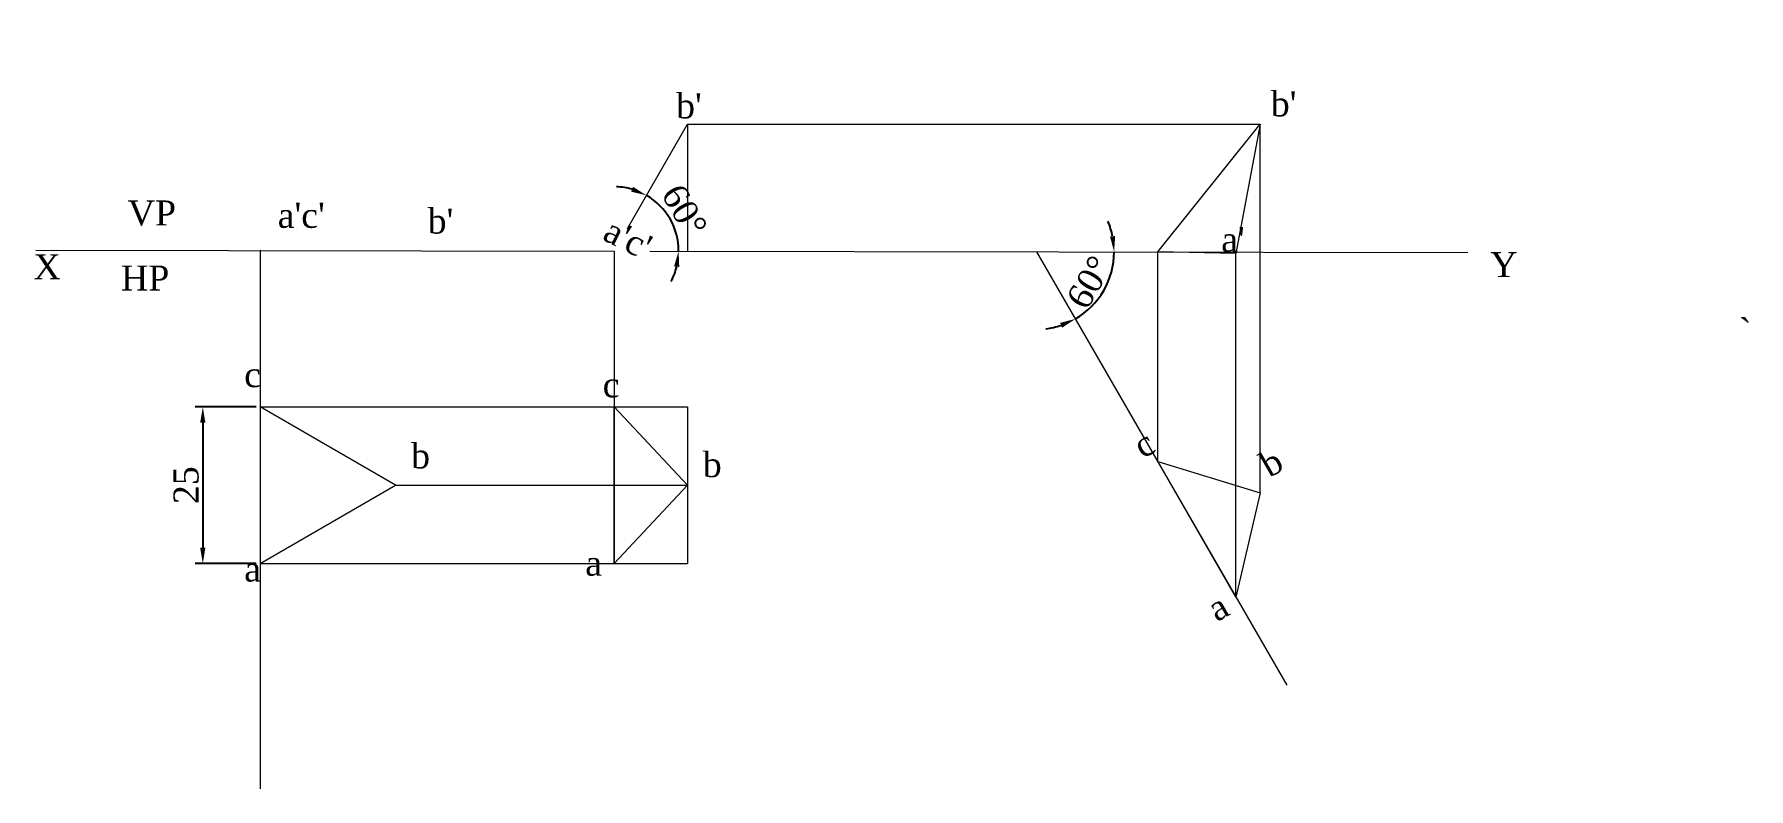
# Paper-space layout 'Layout11' of a CAD drawing. Header units: millimetres. Extents: x 17 to 291, y 37 to 158.
import ezdxf

# ---------------------------------------------------------------- set-up
doc = ezdxf.new("R2010")
doc.units = ezdxf.units.MM
doc.layers.add('Projection line', color=5, linetype='Continuous', lineweight=5)
doc.layers.add('X Y line', color=1, linetype='Continuous', lineweight=15)
doc.styles.get("Standard").update_dxf_attribs({"font": 'times.ttf', "height": 4})
doc.dimstyles.new('ISO-25', dxfattribs={"dimtxt": 4, "dimasz": 2.5, "dimexe": 1.25, "dimexo": 0.625, "dimtad": 1, "dimtoh": 1, "dimtxsty": 'Standard', "dimcen": 2.5, "dimadec": 0, "dimazin": 0, "dimtfac": 1, "dimtmove": 0, "dimatfit": 3, "dimfxl": 1, "dimarcsym": 0})

# ---------------------------------------------------------------- blocks, each defined once
blk = doc.blocks.new('*D72')
at = {"layer": 'Defpoints', "color": 0, "transparency": 16777216}
for p in [(129.29, 157.87), (118.96, 126.73), (16.77, 123.37), (109.29, 123.22), (245.76, 123.01)]:
    blk.add_point(p, dxfattribs=at)
at = {"layer": 'Projection line', "color": 0, "lineweight": -2, "transparency": 16777216}
for start, end in [(73.9604, 87.9209), (359.9103, 60), (331.9894, 345.9498)]:
    blk.add_arc((109.29, 123.22), 10.29, start, end, dxfattribs=at)
at = {"layer": 'Projection line', "color": 0, "transparency": 16777216}
for points in [[(112.29, 133.49), (111.97, 132.73), (114.43, 132.13)], [(118.85, 120.78), (119.68, 120.68), (119.57, 123.21)]]:
    blk.add_solid(points, dxfattribs=at)
at = {"layer": 'Projection line', "color": 0, "transparency": 16777216, "insert": (120.5, 129.69), "char_height": 4, "attachment_point": 5, "rotation": 299.9551}
blk.add_mtext('60°', dxfattribs=at)
blk = doc.blocks.new('*D73')
at = {"layer": 'Defpoints', "color": 0, "transparency": 16777216}
for p in [(16.77, 123.37), (176.82, 123.12), (245.76, 123.01), (186.31, 115.14), (216.82, 53.84)]:
    blk.add_point(p, dxfattribs=at)
at = {"layer": 'Projection line', "color": 0, "lineweight": -2, "transparency": 16777216}
for start, end in [(11.4819, 23.0536), (300, 359.9103), (276.8567, 288.4284)]:
    blk.add_arc((176.82, 123.12), 12.4, start, end, dxfattribs=at)
at = {"layer": 'Projection line', "color": 0, "transparency": 16777216}
for points in [[(189.38, 125.63), (188.56, 125.55), (189.22, 123.1)], [(180.57, 111.74), (180.91, 110.98), (183.02, 112.38)]]:
    blk.add_solid(points, dxfattribs=at)
at = {"layer": 'Projection line', "color": 0, "transparency": 16777216, "insert": (185.25, 118.24), "char_height": 4, "attachment_point": 5, "rotation": 59.9551}
blk.add_mtext('60°', dxfattribs=at)
blk = doc.blocks.new('*D74')
at = {"layer": 'Defpoints', "color": 0, "transparency": 16777216}
for p in [(52.66, 98.31), (43.49, 73.31), (52.66, 73.31)]:
    blk.add_point(p, dxfattribs=at)
at = {"layer": 'Projection line', "color": 0, "lineweight": -2, "transparency": 16777216}
for p, q in [((52.03, 98.31), (42.24, 98.31)), ((43.49, 95.81), (43.49, 75.81)), ((52.03, 73.31), (42.24, 73.31))]:
    blk.add_line(p, q, dxfattribs=at)
at = {"layer": 'Projection line', "color": 0, "transparency": 16777216}
for points in [[(43.07, 95.81), (43.9, 95.81), (43.49, 98.31)], [(43.07, 75.81), (43.9, 75.81), (43.49, 73.31)]]:
    blk.add_solid(points, dxfattribs=at)
at = {"layer": 'Projection line', "color": 0, "transparency": 16777216, "insert": (40.83, 85.81), "char_height": 4, "attachment_point": 5, "rotation": 90}
blk.add_mtext('25', dxfattribs=at)

psp = doc.layouts.new('Layout11')

# ---------------------------------------------------------------- linework, layer by layer
at = {"layer": 'Projection line'}
for p, q in [((111.385, 126.858), (120.986, 143.487)), ((120.986, 143.487), (120.986, 123.206)), ((120.986, 143.487), (212.569, 143.487)), ((196.188, 123.088), (212.569, 143.487)), ((212.569, 143.487), (208.688, 122.862)), ((212.569, 84.594), (212.569, 143.487)), ((52.659, 123.313), (52.659, 37.308)), ((77.659, 123.313), (77.659, 123.235)), ((109.288, 123.225), (109.288, 73.313)), ((176.818, 123.119), (216.818, 53.837)), ((196.188, 89.57), (196.188, 123.088)), ((208.688, 122.862), (196.188, 123.088)), ((208.688, 67.919), (208.688, 122.862)), ((74.31, 85.813), (52.659, 98.313)), ((52.659, 98.313), (52.659, 73.313)), ((52.659, 98.313), (120.986, 98.313)), ((109.288, 98.313), (120.986, 85.813)), ((109.288, 73.313), (109.288, 98.313)), ((120.986, 98.313), (120.986, 73.313)), ((196.188, 89.57), (212.569, 84.594)), ((208.688, 67.919), (196.188, 89.57)), ((52.659, 73.313), (74.31, 85.813)), ((74.31, 85.813), (120.986, 85.813)), ((120.986, 85.813), (109.288, 73.313)), ((212.569, 84.594), (208.688, 67.919)), ((52.659, 73.313), (120.986, 73.313))]:
    psp.add_line(p, q, dxfattribs=at)
for centre, radius, start, end in [((52.659, 98.313), 25, 89.91028, 90), ((52.659, 123.313), 25, 359.82056, 0), ((186.138, 106.976), 15.427, 300.000003094777, 300.0000034063819)]:
    psp.add_arc(centre, radius, start, end, dxfattribs=at)
at = {"layer": 'X Y line'}
for p, q in [((16.766, 123.369), (109.288, 123.225)), ((114.987, 123.216), (245.764, 123.011))]:
    psp.add_line(p, q, dxfattribs=at)

# ---------------------------------------------------------------- texts
at = {"layer": 'Projection line'}
for s, p in [("b'", (119.176, 144.429)), ("b'", (214.274, 144.75)), ("a'c'", (55.468, 126.938)), ("b'", (79.445, 126.025)), ("a'", (206.339, 123.073)), ('`', (289.137, 108.433)), ('c', (50.112, 101.478)), ('c', (107.432, 99.855)), ('b', (76.799, 88.495)), ('b', (123.444, 87.104)), ('a', (104.647, 71.338)), ('a', (50.112, 70.411))]:
    psp.add_text(s, height=4, dxfattribs=at).set_placement(p)
for s, rotation, p in [("a'c'", 333.45644, (107.2, 125.126)), ('c', 30, (193.809, 89.977)), ('b', 30, (214.052, 86.94)), ('a', 30, (205.656, 63.889))]:
    psp.add_text(s, height=4, rotation=rotation, dxfattribs=at).set_placement(p)
at = {"layer": 'X Y line'}
for s, p in [('VP', (31.483, 127.314)), ('X', (16.408, 118.708)), ('HP', (30.406, 116.915)), ('Y', (249.353, 119.066))]:
    psp.add_text(s, height=4, dxfattribs=at).set_placement(p)

# ---------------------------------------------------------------- dimensions: what is measured, and where the dimension line sits
at = {"layer": 'Projection line'}
for base, line1, line2, picture, middle in [((118.957, 126.732), ((16.766, 123.369), (245.764, 123.011)), ((109.288, 123.225), (129.288, 157.866)), '*D72', (120.504, 129.688)), ((186.313, 115.144), ((176.818, 123.119), (216.818, 53.837)), ((16.766, 123.369), (245.764, 123.011)), '*D73', (185.249, 118.242))]:
    dim = psp.add_angular_dim_2l(base=base, line1=line1, line2=line2, dimstyle='ISO-25', dxfattribs=at)
    dim.commit()
    dim.dimension.update_dxf_attribs({"geometry": picture, "text_midpoint": middle})
dim = psp.add_linear_dim(base=(43.487, 73.313), p1=(52.659, 98.313), p2=(52.659, 73.313), angle=90, dimstyle='ISO-25', dxfattribs=at)
dim.commit()
dim.dimension.update_dxf_attribs({"geometry": '*D74', "text_midpoint": (40.827, 85.813)})

doc.saveas('drawing.dxf')
